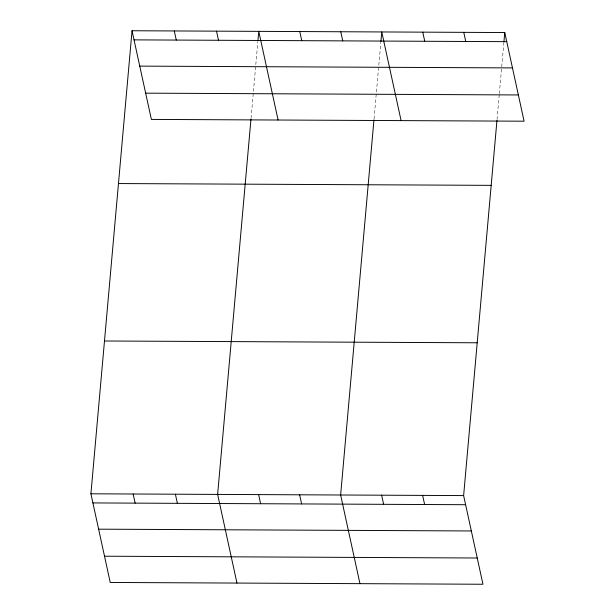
<?xml version="1.0" encoding="UTF-8"?>
<svg xmlns="http://www.w3.org/2000/svg" width="615" height="615" viewBox="0 0 615 615"><rect width="100%" height="100%" fill="white"/><g stroke="black" fill="none" stroke-linecap="round" stroke-linejoin="round"><path stroke-width="0.46" stroke-dasharray="3.08 2.31" d="M251.043 118.272L257.831 41.866M374.043 118.856L380.831 42.458M497.043 119.448L499.249 94.618M499.334 93.665L503.823 43.05"/><path stroke-width="0.92" d="M496.958 120.409L463.625 495.59L482.96 584.25L110.239 582.459L90.912 493.799L132.041 30.75L504.761 32.541L524.088 121.201L151.375 119.41L132.041 30.75M250.958 119.225L217.633 494.406L236.967 583.066M257.916 40.913L258.769 31.357L278.095 120.017M373.958 119.817L340.633 494.998L359.96 583.658M380.916 41.505L381.761 31.949L401.095 120.609M503.916 42.097L504.761 32.541M134.032 39.867L506.752 41.666M139.751 66.12L512.472 67.911M145.647 93.157L518.368 94.956M118.464 183.554L491.185 185.353M104.481 340.994L477.202 342.786M90.912 493.799L463.625 495.59M92.896 502.924L465.616 504.715M98.623 529.169L471.336 530.96M104.519 556.206L477.232 558.005M463.764 32.349L465.747 41.466M422.759 32.149L424.75 41.267M340.764 31.757L342.755 40.874M422.628 495.398L424.619 504.515M299.766 31.557L301.757 40.675M381.631 495.198L383.622 504.323M216.526 31.157L218.51 40.275M299.628 494.806L301.619 503.923M174.283 30.95L176.274 40.075M258.631 494.606L260.622 503.731M175.39 494.206L177.381 503.324M133.148 494.006L135.139 503.124"/></g></svg>
